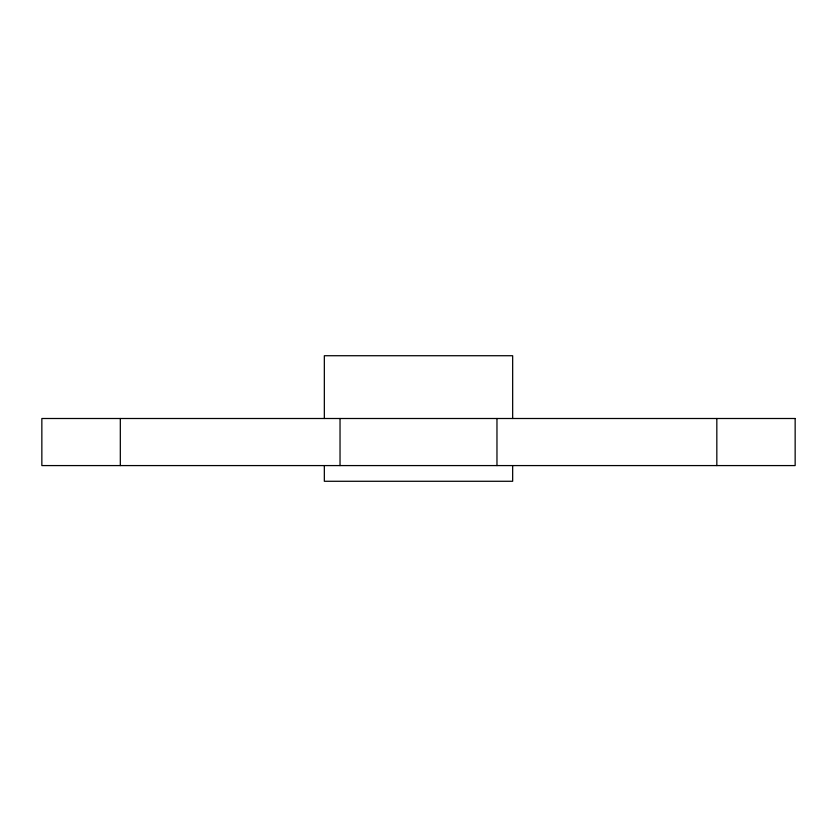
<?xml version="1.0" encoding="UTF-8"?>
<svg xmlns="http://www.w3.org/2000/svg" width="837" height="837" viewBox="0 0 837 837"><rect width="100%" height="100%" fill="white"/><g stroke="black" fill="none" stroke-linecap="round" stroke-linejoin="round"><path stroke-width="1.26" d="M716.828 418.5L716.828 465.581M512.662 418.5L512.662 355.725L324.337 355.725L324.337 418.5M512.662 465.581L512.662 481.275L324.337 481.275L324.337 465.581M496.969 418.5L496.969 465.581M340.031 418.5L340.031 465.581M120.319 418.5L120.319 465.581M795.15 418.5L41.85 418.5L41.85 465.581L795.15 465.581L795.15 418.5"/></g></svg>
